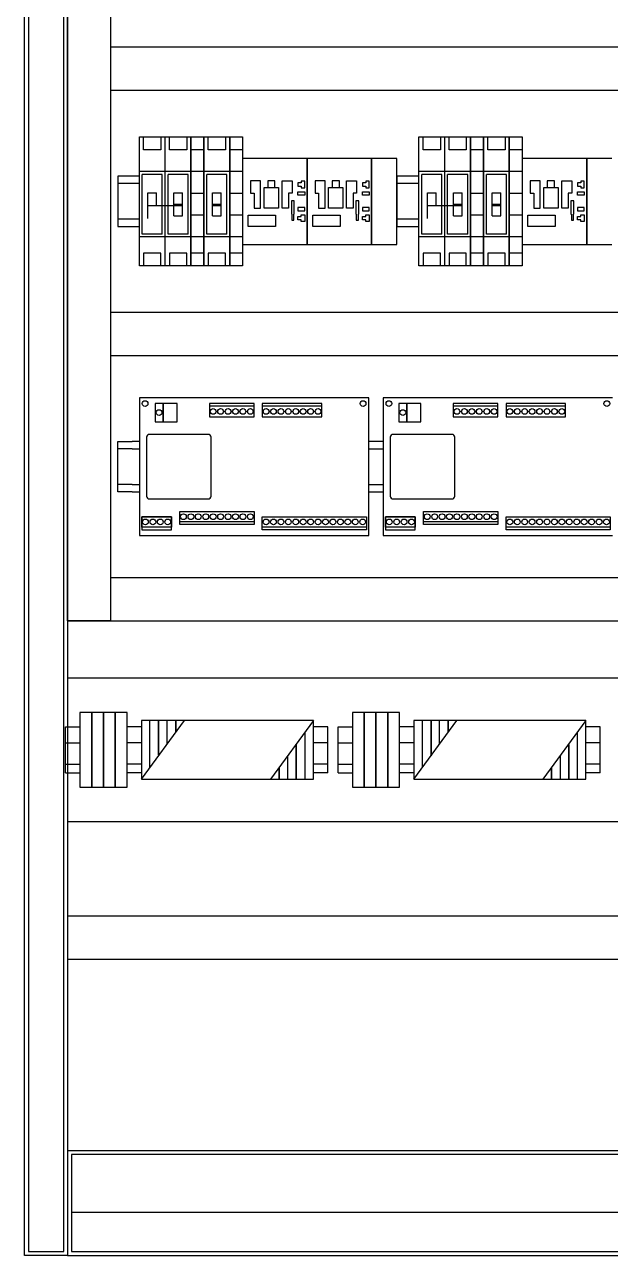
# Model space of a CAD drawing. Header units: millimetres. Extents: x 3151 to 30896, y 1337 to 7086.
# Drawn here: x 28971 to 29380, y 4337 to 5195 of the extents above; entities that cross this region are included whole.
import ezdxf

# ---------------------------------------------------------------- set-up
doc = ezdxf.new("R2010")
doc.units = ezdxf.units.MM

msp = doc.modelspace()

# ---------------------------------------------------------------- linework, layer by layer
at = {"color": 7}
for p, q in [((28971.5, 4336.69), (28971.5, 6536.69)), ((28974.15, 6534.04), (28974.15, 4339.34)), ((28998.85, 4339.34), (28998.85, 6534.04)), ((29001.5, 6536.69), (29001.5, 4336.69)), ((29001.5, 4779.19), (29001.5, 6332.19)), ((29031.5, 6332.19), (29031.5, 4779.19)), ((29001.5, 5179.19), (29001.5, 4779.19)), ((29911.5, 5179.19), (29031.5, 5179.19)), ((29031.5, 5179.19), (29031.5, 5149.19)), ((29911.5, 5179.19), (29031.5, 5179.19)), ((29031.5, 5149.19), (29911.5, 5149.19)), ((29051.5, 5026.69), (29051.5, 5116.69)), ((29051.5, 5116.69), (29069.5, 5116.69)), ((29054.5, 5107.69), (29054.5, 5116.69)), ((29066.5, 5116.69), (29066.5, 5107.69)), ((29069.5, 5026.69), (29069.5, 5116.69)), ((29069.5, 5116.69), (29087.5, 5116.69)), ((29072.5, 5107.69), (29072.5, 5116.69)), ((29084.5, 5116.69), (29084.5, 5107.69)), ((29087.5, 5116.69), (29087.5, 5026.69)), ((29087.5, 5116.69), (29087.5, 5026.69)), ((29087.5, 5116.69), (29096.5, 5116.69)), ((29087.5, 5026.69), (29087.5, 5116.69)), ((29096.5, 5116.69), (29114.5, 5116.69)), ((29096.5, 5026.69), (29096.5, 5116.69)), ((29096.5, 5116.69), (29096.5, 5026.69)), ((29099.5, 5107.69), (29099.5, 5116.69)), ((29111.5, 5116.69), (29111.5, 5107.69)), ((29114.5, 5116.69), (29114.5, 5026.69)), ((29114.5, 5116.69), (29114.5, 5026.69)), ((29114.5, 5116.69), (29123.5, 5116.69)), ((29114.5, 5026.69), (29114.5, 5116.69)), ((29123.5, 5116.69), (29123.5, 5026.69)), ((29246.5, 5026.69), (29246.5, 5116.69)), ((29246.5, 5116.69), (29264.5, 5116.69)), ((29249.5, 5107.69), (29249.5, 5116.69)), ((29261.5, 5116.69), (29261.5, 5107.69)), ((29264.5, 5026.69), (29264.5, 5116.69)), ((29264.5, 5116.69), (29282.5, 5116.69)), ((29267.5, 5107.69), (29267.5, 5116.69)), ((29279.5, 5116.69), (29279.5, 5107.69)), ((29282.5, 5116.69), (29282.5, 5026.69)), ((29282.5, 5116.69), (29282.5, 5026.69)), ((29282.5, 5116.69), (29291.5, 5116.69)), ((29282.5, 5026.69), (29282.5, 5116.69)), ((29291.5, 5116.69), (29309.5, 5116.69)), ((29291.5, 5026.69), (29291.5, 5116.69)), ((29291.5, 5116.69), (29291.5, 5026.69)), ((29294.5, 5107.69), (29294.5, 5116.69)), ((29306.5, 5116.69), (29306.5, 5107.69)), ((29309.5, 5116.69), (29309.5, 5026.69)), ((29309.5, 5116.69), (29309.5, 5026.69)), ((29309.5, 5116.69), (29318.5, 5116.69)), ((29309.5, 5026.69), (29309.5, 5116.69)), ((29318.5, 5116.69), (29318.5, 5026.69)), ((29066.5, 5107.69), (29054.5, 5107.69)), ((29084.5, 5107.69), (29072.5, 5107.69)), ((29096.5, 5107.69), (29087.5, 5107.69)), ((29111.5, 5107.69), (29099.5, 5107.69)), ((29123.5, 5107.69), (29114.5, 5107.69)), ((29261.5, 5107.69), (29249.5, 5107.69)), ((29279.5, 5107.69), (29267.5, 5107.69)), ((29291.5, 5107.69), (29282.5, 5107.69)), ((29306.5, 5107.69), (29294.5, 5107.69)), ((29318.5, 5107.69), (29309.5, 5107.69)), ((29168.5, 5101.69), (29123.5, 5101.69)), ((29123.5, 5101.69), (29123.5, 5041.69)), ((29168.5, 5041.69), (29168.5, 5101.69)), ((29213.5, 5101.69), (29168.5, 5101.69)), ((29168.5, 5101.69), (29168.5, 5041.69)), ((29231, 5101.69), (29213.5, 5101.69)), ((29213.5, 5101.69), (29213.5, 5041.69)), ((29213.5, 5041.69), (29213.5, 5101.69)), ((29231, 5041.69), (29231, 5101.69)), ((29363.5, 5101.69), (29318.5, 5101.69)), ((29318.5, 5101.69), (29318.5, 5041.69)), ((29381, 5101.69), (29363.5, 5101.69)), ((29363.5, 5101.69), (29363.5, 5041.69)), ((29363.5, 5041.69), (29363.5, 5101.69)), ((29069.5, 5092.44), (29051.5, 5092.44)), ((29053.5, 5048.94), (29053.5, 5090.44)), ((29067.5, 5090.44), (29053.5, 5090.44)), ((29067.5, 5048.94), (29067.5, 5090.44)), ((29087.5, 5092.44), (29069.5, 5092.44)), ((29071.5, 5048.94), (29071.5, 5090.44)), ((29085.5, 5090.44), (29071.5, 5090.44)), ((29085.5, 5048.94), (29085.5, 5090.44)), ((29096.5, 5092.44), (29087.5, 5092.44)), ((29114.5, 5092.44), (29096.5, 5092.44)), ((29112.5, 5090.44), (29098.5, 5090.44)), ((29098.5, 5048.94), (29098.5, 5090.44)), ((29112.5, 5048.94), (29112.5, 5090.44)), ((29123.5, 5092.44), (29114.5, 5092.44)), ((29264.5, 5092.44), (29246.5, 5092.44)), ((29248.5, 5048.94), (29248.5, 5090.44)), ((29262.5, 5090.44), (29248.5, 5090.44)), ((29262.5, 5048.94), (29262.5, 5090.44)), ((29282.5, 5092.44), (29264.5, 5092.44)), ((29266.5, 5048.94), (29266.5, 5090.44)), ((29280.5, 5090.44), (29266.5, 5090.44)), ((29280.5, 5048.94), (29280.5, 5090.44)), ((29291.5, 5092.44), (29282.5, 5092.44)), ((29309.5, 5092.44), (29291.5, 5092.44)), ((29307.5, 5090.44), (29293.5, 5090.44)), ((29293.5, 5048.94), (29293.5, 5090.44)), ((29307.5, 5048.94), (29307.5, 5090.44)), ((29318.5, 5092.44), (29309.5, 5092.44)), ((29051.5, 5089.19), (29036.5, 5089.19)), ((29036.5, 5089.19), (29036.5, 5054.19)), ((29051.5, 5084.19), (29036.5, 5084.19)), ((29051.5, 5054.19), (29051.5, 5089.19)), ((29136, 5085.94), (29129, 5085.94)), ((29129, 5085.94), (29129, 5077.44)), ((29136, 5066.94), (29136, 5085.94)), ((29138.5, 5081.44), (29148.5, 5081.44)), ((29138.5, 5066.94), (29138.5, 5081.44)), ((29146, 5085.94), (29141, 5085.94)), ((29141, 5085.94), (29141, 5081.44)), ((29141, 5081.44), (29146, 5081.44)), ((29146, 5081.44), (29146, 5085.94)), ((29148.5, 5081.44), (29148.5, 5066.94)), ((29151, 5066.94), (29151, 5085.94)), ((29151, 5085.94), (29158, 5085.94)), ((29158, 5085.94), (29158, 5077.44)), ((29164.4, 5084.53), (29162, 5084.53)), ((29162, 5084.53), (29162, 5082.21)), ((29162, 5082.21), (29164.4, 5082.21)), ((29166.8, 5085.69), (29164.4, 5085.69)), ((29164.4, 5085.69), (29164.4, 5084.53)), ((29164.4, 5082.21), (29164.4, 5081.05)), ((29166.8, 5081.05), (29166.8, 5085.69)), ((29181, 5085.94), (29174, 5085.94)), ((29174, 5085.94), (29174, 5077.44)), ((29181, 5066.94), (29181, 5085.94)), ((29183.5, 5081.44), (29193.5, 5081.44)), ((29183.5, 5066.94), (29183.5, 5081.44)), ((29191, 5085.94), (29186, 5085.94)), ((29186, 5085.94), (29186, 5081.44)), ((29186, 5081.44), (29191, 5081.44)), ((29191, 5081.44), (29191, 5085.94)), ((29193.5, 5081.44), (29193.5, 5066.94)), ((29196, 5066.94), (29196, 5085.94)), ((29196, 5085.94), (29203, 5085.94)), ((29203, 5085.94), (29203, 5077.44)), ((29209.4, 5084.53), (29207, 5084.53)), ((29207, 5084.53), (29207, 5082.21)), ((29207, 5082.21), (29209.4, 5082.21)), ((29211.8, 5085.69), (29209.4, 5085.69)), ((29209.4, 5085.69), (29209.4, 5084.53)), ((29209.4, 5082.21), (29209.4, 5081.05)), ((29211.8, 5081.05), (29211.8, 5085.69)), ((29246.5, 5089.19), (29231, 5089.19)), ((29231, 5089.19), (29231, 5054.19)), ((29246.5, 5084.19), (29231, 5084.19)), ((29246.5, 5054.19), (29246.5, 5089.19)), ((29331, 5085.94), (29324, 5085.94)), ((29324, 5085.94), (29324, 5077.44)), ((29331, 5066.94), (29331, 5085.94)), ((29333.5, 5081.44), (29343.5, 5081.44)), ((29333.5, 5066.94), (29333.5, 5081.44)), ((29341, 5085.94), (29336, 5085.94)), ((29336, 5085.94), (29336, 5081.44)), ((29336, 5081.44), (29341, 5081.44)), ((29341, 5081.44), (29341, 5085.94)), ((29343.5, 5081.44), (29343.5, 5066.94)), ((29346, 5066.94), (29346, 5085.94)), ((29346, 5085.94), (29353, 5085.94)), ((29353, 5085.94), (29353, 5077.44)), ((29359.4, 5084.53), (29357, 5084.53)), ((29357, 5084.53), (29357, 5082.21)), ((29357, 5082.21), (29359.4, 5082.21)), ((29361.8, 5085.69), (29359.4, 5085.69)), ((29359.4, 5085.69), (29359.4, 5084.53)), ((29359.4, 5082.21), (29359.4, 5081.05)), ((29361.8, 5081.05), (29361.8, 5085.69)), ((29057.5, 5077.69), (29063.5, 5077.69)), ((29057.5, 5059.69), (29057.5, 5077.69)), ((29063.5, 5068.69), (29063.5, 5077.69)), ((29075.5, 5077.69), (29081.5, 5077.69)), ((29075.5, 5061.69), (29075.5, 5077.69)), ((29081.5, 5061.69), (29081.5, 5077.69)), ((29096.5, 5077.19), (29087.5, 5077.19)), ((29102.5, 5077.69), (29108.5, 5077.69)), ((29102.5, 5061.69), (29102.5, 5077.69)), ((29108.5, 5061.69), (29108.5, 5077.69)), ((29123.5, 5077.19), (29114.5, 5077.19)), ((29129, 5077.44), (29131.5, 5077.44)), ((29131.5, 5077.44), (29131.5, 5066.94)), ((29158, 5077.44), (29155.5, 5077.44)), ((29155.5, 5077.44), (29155.5, 5066.94)), ((29162, 5078.37), (29166.8, 5078.37)), ((29162, 5076.05), (29162, 5078.37)), ((29166.8, 5076.05), (29162, 5076.05)), ((29164.4, 5081.05), (29166.8, 5081.05)), ((29166.8, 5078.37), (29166.8, 5076.05)), ((29174, 5077.44), (29176.5, 5077.44)), ((29176.5, 5077.44), (29176.5, 5066.94)), ((29203, 5077.44), (29200.5, 5077.44)), ((29200.5, 5077.44), (29200.5, 5066.94)), ((29207, 5078.37), (29211.8, 5078.37)), ((29207, 5076.05), (29207, 5078.37)), ((29211.8, 5076.05), (29207, 5076.05)), ((29209.4, 5081.05), (29211.8, 5081.05)), ((29211.8, 5078.37), (29211.8, 5076.05)), ((29252.5, 5077.69), (29258.5, 5077.69)), ((29252.5, 5059.69), (29252.5, 5077.69)), ((29258.5, 5068.69), (29258.5, 5077.69)), ((29270.5, 5077.69), (29276.5, 5077.69)), ((29270.5, 5061.69), (29270.5, 5077.69)), ((29276.5, 5061.69), (29276.5, 5077.69)), ((29291.5, 5077.19), (29282.5, 5077.19)), ((29297.5, 5077.69), (29303.5, 5077.69)), ((29297.5, 5061.69), (29297.5, 5077.69)), ((29303.5, 5061.69), (29303.5, 5077.69)), ((29318.5, 5077.19), (29309.5, 5077.19)), ((29324, 5077.44), (29326.5, 5077.44)), ((29326.5, 5077.44), (29326.5, 5066.94)), ((29353, 5077.44), (29350.5, 5077.44)), ((29350.5, 5077.44), (29350.5, 5066.94)), ((29357, 5078.37), (29361.8, 5078.37)), ((29357, 5076.05), (29357, 5078.37)), ((29361.8, 5076.05), (29357, 5076.05)), ((29359.4, 5081.05), (29361.8, 5081.05)), ((29361.8, 5078.37), (29361.8, 5076.05)), ((29081.5, 5068.69), (29057.5, 5068.69)), ((29075.5, 5069.69), (29081.5, 5069.69)), ((29102.5, 5069.69), (29108.5, 5069.69)), ((29108.5, 5068.69), (29102.5, 5068.69)), ((29131.5, 5066.94), (29136, 5066.94)), ((29148.5, 5066.94), (29138.5, 5066.94)), ((29155.5, 5066.94), (29151, 5066.94)), ((29159.5, 5072.19), (29157.5, 5072.19)), ((29157.5, 5072.19), (29157.5, 5062.69)), ((29159.5, 5062.69), (29159.5, 5072.19)), ((29166.8, 5067.33), (29162, 5067.33)), ((29162, 5067.33), (29162, 5065.01)), ((29162, 5065.01), (29166.8, 5065.01)), ((29166.8, 5065.01), (29166.8, 5067.33)), ((29176.5, 5066.94), (29181, 5066.94)), ((29193.5, 5066.94), (29183.5, 5066.94)), ((29200.5, 5066.94), (29196, 5066.94)), ((29204.5, 5072.19), (29202.5, 5072.19)), ((29202.5, 5072.19), (29202.5, 5062.69)), ((29204.5, 5062.69), (29204.5, 5072.19)), ((29211.8, 5067.33), (29207, 5067.33)), ((29207, 5067.33), (29207, 5065.01)), ((29207, 5065.01), (29211.8, 5065.01)), ((29211.8, 5065.01), (29211.8, 5067.33)), ((29276.5, 5068.69), (29252.5, 5068.69)), ((29270.5, 5069.69), (29276.5, 5069.69)), ((29297.5, 5069.69), (29303.5, 5069.69)), ((29303.5, 5068.69), (29297.5, 5068.69)), ((29326.5, 5066.94), (29331, 5066.94)), ((29343.5, 5066.94), (29333.5, 5066.94)), ((29350.5, 5066.94), (29346, 5066.94)), ((29354.5, 5072.19), (29352.5, 5072.19)), ((29352.5, 5072.19), (29352.5, 5062.69)), ((29354.5, 5062.69), (29354.5, 5072.19)), ((29361.8, 5067.33), (29357, 5067.33)), ((29357, 5067.33), (29357, 5065.01)), ((29357, 5065.01), (29361.8, 5065.01)), ((29361.8, 5065.01), (29361.8, 5067.33)), ((29051.5, 5059.19), (29036.5, 5059.19)), ((29075.5, 5061.69), (29081.5, 5061.69)), ((29096.5, 5062.19), (29087.5, 5062.19)), ((29102.5, 5061.69), (29108.5, 5061.69)), ((29123.5, 5062.19), (29114.5, 5062.19)), ((29127.5, 5062.19), (29146.5, 5062.19)), ((29127.5, 5054.19), (29127.5, 5062.19)), ((29146.5, 5062.19), (29146.5, 5054.19)), ((29157.5, 5062.69), (29157.75, 5062.69)), ((29157.75, 5062.69), (29157.75, 5058.69)), ((29157.75, 5062.69), (29157.75, 5058.69)), ((29157.75, 5058.69), (29159.25, 5058.69)), ((29159.25, 5058.69), (29159.25, 5062.69)), ((29159.25, 5062.69), (29159.5, 5062.69)), ((29162, 5058.85), (29162, 5061.17)), ((29162, 5061.17), (29164.4, 5061.17)), ((29164.4, 5058.85), (29162, 5058.85)), ((29164.4, 5061.17), (29164.4, 5062.33)), ((29164.4, 5062.33), (29166.8, 5062.33)), ((29164.4, 5057.69), (29164.4, 5058.85)), ((29166.8, 5057.69), (29164.4, 5057.69)), ((29166.8, 5062.33), (29166.8, 5057.69)), ((29172.5, 5062.19), (29191.5, 5062.19)), ((29172.5, 5054.19), (29172.5, 5062.19)), ((29191.5, 5062.19), (29191.5, 5054.19)), ((29202.5, 5062.69), (29202.75, 5062.69)), ((29202.75, 5062.69), (29202.75, 5058.69)), ((29202.75, 5062.69), (29202.75, 5058.69)), ((29202.75, 5058.69), (29204.25, 5058.69)), ((29204.25, 5058.69), (29204.25, 5062.69)), ((29204.25, 5062.69), (29204.5, 5062.69)), ((29207, 5058.85), (29207, 5061.17)), ((29207, 5061.17), (29209.4, 5061.17)), ((29209.4, 5058.85), (29207, 5058.85)), ((29209.4, 5061.17), (29209.4, 5062.33)), ((29209.4, 5062.33), (29211.8, 5062.33)), ((29209.4, 5057.69), (29209.4, 5058.85)), ((29211.8, 5057.69), (29209.4, 5057.69)), ((29211.8, 5062.33), (29211.8, 5057.69)), ((29246.5, 5059.19), (29231, 5059.19)), ((29270.5, 5061.69), (29276.5, 5061.69)), ((29291.5, 5062.19), (29282.5, 5062.19)), ((29297.5, 5061.69), (29303.5, 5061.69)), ((29318.5, 5062.19), (29309.5, 5062.19)), ((29322.5, 5062.19), (29341.5, 5062.19)), ((29322.5, 5054.19), (29322.5, 5062.19)), ((29341.5, 5062.19), (29341.5, 5054.19)), ((29352.5, 5062.69), (29352.75, 5062.69)), ((29352.75, 5062.69), (29352.75, 5058.69)), ((29352.75, 5062.69), (29352.75, 5058.69)), ((29352.75, 5058.69), (29354.25, 5058.69)), ((29354.25, 5058.69), (29354.25, 5062.69)), ((29354.25, 5062.69), (29354.5, 5062.69)), ((29357, 5058.85), (29357, 5061.17)), ((29357, 5061.17), (29359.4, 5061.17)), ((29359.4, 5058.85), (29357, 5058.85)), ((29359.4, 5061.17), (29359.4, 5062.33)), ((29359.4, 5062.33), (29361.8, 5062.33)), ((29359.4, 5057.69), (29359.4, 5058.85)), ((29361.8, 5057.69), (29359.4, 5057.69)), ((29361.8, 5062.33), (29361.8, 5057.69)), ((29036.5, 5054.19), (29051.5, 5054.19)), ((29069.5, 5046.94), (29051.5, 5046.94)), ((29067.5, 5048.94), (29053.5, 5048.94)), ((29087.5, 5046.94), (29069.5, 5046.94)), ((29085.5, 5048.94), (29071.5, 5048.94)), ((29096.5, 5046.94), (29087.5, 5046.94)), ((29114.5, 5046.94), (29096.5, 5046.94)), ((29112.5, 5048.94), (29098.5, 5048.94)), ((29123.5, 5046.94), (29114.5, 5046.94)), ((29146.5, 5054.19), (29127.5, 5054.19)), ((29191.5, 5054.19), (29172.5, 5054.19)), ((29231, 5054.19), (29246.5, 5054.19)), ((29264.5, 5046.94), (29246.5, 5046.94)), ((29262.5, 5048.94), (29248.5, 5048.94)), ((29282.5, 5046.94), (29264.5, 5046.94)), ((29280.5, 5048.94), (29266.5, 5048.94)), ((29291.5, 5046.94), (29282.5, 5046.94)), ((29309.5, 5046.94), (29291.5, 5046.94)), ((29307.5, 5048.94), (29293.5, 5048.94)), ((29318.5, 5046.94), (29309.5, 5046.94)), ((29341.5, 5054.19), (29322.5, 5054.19)), ((29123.5, 5041.69), (29168.5, 5041.69)), ((29168.5, 5041.69), (29213.5, 5041.69)), ((29213.5, 5041.69), (29231, 5041.69)), ((29318.5, 5041.69), (29363.5, 5041.69)), ((29363.5, 5041.69), (29381, 5041.69)), ((29054.5, 5035.69), (29054.5, 5026.69)), ((29066.5, 5035.69), (29054.5, 5035.69)), ((29066.5, 5026.69), (29066.5, 5035.69)), ((29084.5, 5035.69), (29072.5, 5035.69)), ((29072.5, 5035.69), (29072.5, 5026.69)), ((29084.5, 5026.69), (29084.5, 5035.69)), ((29096.5, 5035.69), (29087.5, 5035.69)), ((29111.5, 5035.69), (29099.5, 5035.69)), ((29099.5, 5035.69), (29099.5, 5026.69)), ((29111.5, 5026.69), (29111.5, 5035.69)), ((29123.5, 5035.69), (29114.5, 5035.69)), ((29249.5, 5035.69), (29249.5, 5026.69)), ((29261.5, 5035.69), (29249.5, 5035.69)), ((29261.5, 5026.69), (29261.5, 5035.69)), ((29279.5, 5035.69), (29267.5, 5035.69)), ((29267.5, 5035.69), (29267.5, 5026.69)), ((29279.5, 5026.69), (29279.5, 5035.69)), ((29291.5, 5035.69), (29282.5, 5035.69)), ((29306.5, 5035.69), (29294.5, 5035.69)), ((29294.5, 5035.69), (29294.5, 5026.69)), ((29306.5, 5026.69), (29306.5, 5035.69)), ((29318.5, 5035.69), (29309.5, 5035.69)), ((29069.5, 5026.69), (29051.5, 5026.69)), ((29087.5, 5026.69), (29069.5, 5026.69)), ((29096.5, 5026.69), (29087.5, 5026.69)), ((29114.5, 5026.69), (29096.5, 5026.69)), ((29123.5, 5026.69), (29114.5, 5026.69)), ((29264.5, 5026.69), (29246.5, 5026.69)), ((29282.5, 5026.69), (29264.5, 5026.69)), ((29291.5, 5026.69), (29282.5, 5026.69)), ((29309.5, 5026.69), (29291.5, 5026.69)), ((29318.5, 5026.69), (29309.5, 5026.69)), ((29911.5, 4994.19), (29031.5, 4994.19)), ((29031.5, 4994.19), (29031.5, 4964.19)), ((29031.5, 4964.19), (29911.5, 4964.19)), ((29211.5, 4934.69), (29051.5, 4934.69)), ((29051.5, 4934.69), (29051.5, 4838.69)), ((29068.07, 4930.76), (29062.42, 4930.76)), ((29062.42, 4930.76), (29062.42, 4918.07)), ((29077.84, 4930.76), (29068.07, 4930.76)), ((29068.07, 4930.76), (29068.07, 4918.07)), ((29068.07, 4918.07), (29068.07, 4930.76)), ((29077.84, 4918.07), (29077.84, 4930.76)), ((29131.5, 4930.76), (29100.39, 4930.76)), ((29100.39, 4930.76), (29100.39, 4921.56)), ((29131.5, 4928.87), (29100.39, 4928.87)), ((29100.39, 4928.87), (29100.39, 4921.56)), ((29131.5, 4921.56), (29131.5, 4930.76)), ((29131.5, 4921.56), (29131.5, 4928.87)), ((29178.73, 4930.76), (29137.25, 4930.76)), ((29137.25, 4930.76), (29137.25, 4921.56)), ((29178.73, 4928.87), (29137.25, 4928.87)), ((29137.25, 4928.87), (29137.25, 4921.56)), ((29178.73, 4921.56), (29178.73, 4930.76)), ((29178.73, 4921.56), (29178.73, 4928.87)), ((29211.5, 4838.69), (29211.5, 4934.69)), ((29381.5, 4934.69), (29221.5, 4934.69)), ((29221.5, 4934.69), (29221.5, 4838.69)), ((29238.07, 4930.76), (29232.42, 4930.76)), ((29232.42, 4930.76), (29232.42, 4918.07)), ((29247.84, 4930.76), (29238.07, 4930.76)), ((29238.07, 4930.76), (29238.07, 4918.07)), ((29238.07, 4918.07), (29238.07, 4930.76)), ((29247.84, 4918.07), (29247.84, 4930.76)), ((29301.5, 4930.76), (29270.39, 4930.76)), ((29270.39, 4930.76), (29270.39, 4921.56)), ((29301.5, 4928.87), (29270.39, 4928.87)), ((29270.39, 4928.87), (29270.39, 4921.56)), ((29301.5, 4921.56), (29301.5, 4930.76)), ((29301.5, 4921.56), (29301.5, 4928.87)), ((29348.73, 4930.76), (29307.25, 4930.76)), ((29307.25, 4930.76), (29307.25, 4921.56)), ((29348.73, 4928.87), (29307.25, 4928.87)), ((29307.25, 4928.87), (29307.25, 4921.56)), ((29348.73, 4921.56), (29348.73, 4930.76)), ((29348.73, 4921.56), (29348.73, 4928.87)), ((29062.42, 4918.07), (29068.07, 4918.07)), ((29068.07, 4918.07), (29077.84, 4918.07)), ((29100.39, 4921.56), (29131.5, 4921.56)), ((29100.39, 4921.56), (29131.5, 4921.56)), ((29137.25, 4921.56), (29178.73, 4921.56)), ((29137.25, 4921.56), (29178.73, 4921.56)), ((29232.42, 4918.07), (29238.07, 4918.07)), ((29238.07, 4918.07), (29247.84, 4918.07)), ((29270.39, 4921.56), (29301.5, 4921.56)), ((29270.39, 4921.56), (29301.5, 4921.56)), ((29307.25, 4921.56), (29348.73, 4921.56)), ((29307.25, 4921.56), (29348.73, 4921.56)), ((29036.5, 4904.19), (29046.5, 4904.19)), ((29036.5, 4869.19), (29036.5, 4904.19)), ((29051.5, 4904.19), (29046.5, 4904.19)), ((29056.5, 4907.19), (29056.5, 4866.19)), ((29099.5, 4909.19), (29058.5, 4909.19)), ((29101.5, 4866.19), (29101.5, 4907.19)), ((29221.5, 4904.19), (29211.5, 4904.19)), ((29226.5, 4907.19), (29226.5, 4866.19)), ((29269.5, 4909.19), (29228.5, 4909.19)), ((29271.5, 4866.19), (29271.5, 4907.19)), ((29046.5, 4899.19), (29036.5, 4899.19)), ((29046.5, 4899.19), (29051.5, 4899.19)), ((29211.5, 4899.19), (29221.5, 4899.19)), ((29046.5, 4874.19), (29036.5, 4874.19)), ((29046.5, 4869.19), (29036.5, 4869.19)), ((29046.5, 4874.19), (29051.5, 4874.19)), ((29046.5, 4869.19), (29051.5, 4869.19)), ((29211.5, 4874.19), (29221.5, 4874.19)), ((29211.5, 4869.19), (29221.5, 4869.19)), ((29058.5, 4864.19), (29099.5, 4864.19)), ((29228.5, 4864.19), (29269.5, 4864.19)), ((29073.9, 4851.82), (29053.16, 4851.82)), ((29053.16, 4851.82), (29053.16, 4842.62)), ((29053.16, 4851.82), (29073.9, 4851.82)), ((29053.16, 4844.5), (29053.16, 4851.82)), ((29073.9, 4842.62), (29073.9, 4851.82)), ((29073.9, 4851.82), (29073.9, 4844.5)), ((29079.65, 4855.48), (29131.5, 4855.48)), ((29079.65, 4848.16), (29079.65, 4855.48)), ((29079.65, 4855.48), (29131.5, 4855.48)), ((29079.65, 4846.28), (29079.65, 4855.48)), ((29131.5, 4855.48), (29131.5, 4848.16)), ((29131.5, 4855.48), (29131.5, 4846.28)), ((29137.25, 4851.82), (29209.83, 4851.82)), ((29137.25, 4844.5), (29137.25, 4851.82)), ((29137.25, 4851.82), (29209.83, 4851.82)), ((29137.25, 4842.62), (29137.25, 4851.82)), ((29209.83, 4851.82), (29209.83, 4844.5)), ((29209.83, 4851.82), (29209.83, 4842.62)), ((29243.9, 4851.82), (29223.16, 4851.82)), ((29223.16, 4851.82), (29223.16, 4842.62)), ((29223.16, 4851.82), (29243.9, 4851.82)), ((29223.16, 4844.5), (29223.16, 4851.82)), ((29243.9, 4842.62), (29243.9, 4851.82)), ((29243.9, 4851.82), (29243.9, 4844.5)), ((29249.65, 4855.48), (29301.5, 4855.48)), ((29249.65, 4848.16), (29249.65, 4855.48)), ((29249.65, 4855.48), (29301.5, 4855.48)), ((29249.65, 4846.28), (29249.65, 4855.48)), ((29301.5, 4855.48), (29301.5, 4848.16)), ((29301.5, 4855.48), (29301.5, 4846.28)), ((29307.25, 4851.82), (29379.83, 4851.82)), ((29307.25, 4844.5), (29307.25, 4851.82)), ((29307.25, 4851.82), (29379.83, 4851.82)), ((29307.25, 4842.62), (29307.25, 4851.82)), ((29379.83, 4851.82), (29379.83, 4844.5)), ((29379.83, 4851.82), (29379.83, 4842.62)), ((29073.9, 4844.5), (29053.16, 4844.5)), ((29053.16, 4842.62), (29073.9, 4842.62)), ((29131.5, 4848.16), (29079.65, 4848.16)), ((29131.5, 4846.28), (29079.65, 4846.28)), ((29209.83, 4844.5), (29137.25, 4844.5)), ((29209.83, 4842.62), (29137.25, 4842.62)), ((29243.9, 4844.5), (29223.16, 4844.5)), ((29223.16, 4842.62), (29243.9, 4842.62)), ((29301.5, 4848.16), (29249.65, 4848.16)), ((29301.5, 4846.28), (29249.65, 4846.28)), ((29379.83, 4844.5), (29307.25, 4844.5)), ((29379.83, 4842.62), (29307.25, 4842.62)), ((29051.5, 4838.69), (29211.5, 4838.69)), ((29221.5, 4838.69), (29381.5, 4838.69)), ((29911.5, 4809.19), (29031.5, 4809.19)), ((29031.5, 4809.19), (29031.5, 4779.19)), ((29001.5, 4779.19), (29941.5, 4779.19)), ((29031.5, 4779.19), (29001.5, 4779.19)), ((29031.5, 4779.19), (29911.5, 4779.19)), ((29941.5, 4739.19), (29001.5, 4739.19)), ((29001.5, 4739.19), (29001.5, 4639.19)), ((29018.3, 4715.19), (29010.1, 4715.19)), ((29010.1, 4715.19), (29010.1, 4663.19)), ((29018.3, 4663.19), (29018.3, 4715.19)), ((29026.5, 4715.19), (29018.3, 4715.19)), ((29018.3, 4715.19), (29018.3, 4663.19)), ((29026.5, 4663.19), (29026.5, 4715.19)), ((29034.7, 4715.19), (29026.5, 4715.19)), ((29026.5, 4715.19), (29026.5, 4663.19)), ((29034.7, 4663.19), (29034.7, 4715.19)), ((29042.9, 4715.19), (29034.7, 4715.19)), ((29034.7, 4715.19), (29034.7, 4663.19)), ((29042.9, 4663.19), (29042.9, 4715.19)), ((29208.3, 4715.19), (29200.1, 4715.19)), ((29200.1, 4715.19), (29200.1, 4663.19)), ((29208.3, 4663.19), (29208.3, 4715.19)), ((29216.5, 4715.19), (29208.3, 4715.19)), ((29208.3, 4715.19), (29208.3, 4663.19)), ((29216.5, 4663.19), (29216.5, 4715.19)), ((29224.7, 4715.19), (29216.5, 4715.19)), ((29216.5, 4715.19), (29216.5, 4663.19)), ((29224.7, 4663.19), (29224.7, 4715.19)), ((29232.9, 4715.19), (29224.7, 4715.19)), ((29224.7, 4715.19), (29224.7, 4663.19)), ((29232.9, 4663.19), (29232.9, 4715.19)), ((29000.1, 4705.19), (29010.1, 4705.19)), ((29000.1, 4673.19), (29000.1, 4705.19)), ((29042.9, 4673.19), (29042.9, 4705.19)), ((29052.9, 4705.19), (29042.9, 4705.19)), ((29082.9, 4709.69), (29052.9, 4709.69)), ((29052.9, 4709.69), (29052.9, 4668.69)), ((29052.9, 4668.69), (29082.9, 4709.69)), ((29172.9, 4709.69), (29052.9, 4709.69)), ((29052.9, 4709.69), (29052.9, 4668.69)), ((29058.9, 4676.89), (29058.9, 4709.69)), ((29064.9, 4685.69), (29064.9, 4709.69)), ((29064.9, 4709.69), (29064.9, 4685.09)), ((29070.9, 4693.29), (29070.9, 4709.69)), ((29076.9, 4701.69), (29076.9, 4709.69)), ((29076.9, 4709.69), (29076.9, 4701.49)), ((29172.9, 4709.69), (29142.9, 4668.69)), ((29172.9, 4668.69), (29172.9, 4709.69)), ((29172.9, 4709.69), (29172.9, 4709.69)), ((29172.9, 4668.69), (29172.9, 4709.69)), ((29182.9, 4705.19), (29172.9, 4705.19)), ((29182.9, 4673.19), (29182.9, 4705.19)), ((29190.1, 4705.19), (29200.1, 4705.19)), ((29190.1, 4673.19), (29190.1, 4705.19)), ((29232.9, 4673.19), (29232.9, 4705.19)), ((29242.9, 4705.19), (29232.9, 4705.19)), ((29272.9, 4709.69), (29242.9, 4709.69)), ((29242.9, 4709.69), (29242.9, 4668.69)), ((29242.9, 4668.69), (29272.9, 4709.69)), ((29362.9, 4709.69), (29242.9, 4709.69)), ((29242.9, 4709.69), (29242.9, 4668.69)), ((29248.9, 4676.89), (29248.9, 4709.69)), ((29254.9, 4685.69), (29254.9, 4709.69)), ((29254.9, 4709.69), (29254.9, 4685.09)), ((29260.9, 4693.29), (29260.9, 4709.69)), ((29266.9, 4701.69), (29266.9, 4709.69)), ((29266.9, 4709.69), (29266.9, 4701.49)), ((29362.9, 4709.69), (29332.9, 4668.69)), ((29362.9, 4668.69), (29362.9, 4709.69)), ((29362.9, 4709.69), (29362.9, 4709.69)), ((29362.9, 4668.69), (29362.9, 4709.69)), ((29372.9, 4705.19), (29362.9, 4705.19)), ((29372.9, 4673.19), (29372.9, 4705.19)), ((29166.9, 4701.49), (29166.9, 4668.69)), ((29356.9, 4701.49), (29356.9, 4668.69)), ((29000.1, 4694.19), (29010.1, 4694.19)), ((29052.9, 4694.19), (29042.9, 4694.19)), ((29160.9, 4668.69), (29160.9, 4693.29)), ((29160.9, 4692.69), (29160.9, 4668.69)), ((29182.9, 4694.19), (29172.9, 4694.19)), ((29190.1, 4694.19), (29200.1, 4694.19)), ((29242.9, 4694.19), (29232.9, 4694.19)), ((29350.9, 4668.69), (29350.9, 4693.29)), ((29350.9, 4692.69), (29350.9, 4668.69)), ((29372.9, 4694.19), (29362.9, 4694.19)), ((29000.1, 4679.19), (29010.1, 4679.19)), ((29052.9, 4679.19), (29042.9, 4679.19)), ((29154.9, 4685.09), (29154.9, 4668.69)), ((29182.9, 4679.19), (29172.9, 4679.19)), ((29190.1, 4679.19), (29200.1, 4679.19)), ((29242.9, 4679.19), (29232.9, 4679.19)), ((29344.9, 4685.09), (29344.9, 4668.69)), ((29372.9, 4679.19), (29362.9, 4679.19)), ((29000.1, 4673.19), (29010.1, 4673.19)), ((29052.9, 4673.19), (29042.9, 4673.19)), ((29148.9, 4668.69), (29148.9, 4676.89)), ((29148.9, 4676.69), (29148.9, 4668.69)), ((29182.9, 4673.19), (29172.9, 4673.19)), ((29190.1, 4673.19), (29200.1, 4673.19)), ((29242.9, 4673.19), (29232.9, 4673.19)), ((29338.9, 4668.69), (29338.9, 4676.89)), ((29338.9, 4676.69), (29338.9, 4668.69)), ((29372.9, 4673.19), (29362.9, 4673.19)), ((29010.1, 4663.19), (29018.3, 4663.19)), ((29018.3, 4663.19), (29026.5, 4663.19)), ((29026.5, 4663.19), (29034.7, 4663.19)), ((29034.7, 4663.19), (29042.9, 4663.19)), ((29052.9, 4668.69), (29052.9, 4668.69)), ((29052.9, 4668.69), (29172.9, 4668.69)), ((29142.9, 4668.69), (29172.9, 4668.69)), ((29200.1, 4663.19), (29208.3, 4663.19)), ((29208.3, 4663.19), (29216.5, 4663.19)), ((29216.5, 4663.19), (29224.7, 4663.19)), ((29224.7, 4663.19), (29232.9, 4663.19)), ((29242.9, 4668.69), (29242.9, 4668.69)), ((29242.9, 4668.69), (29362.9, 4668.69)), ((29332.9, 4668.69), (29362.9, 4668.69)), ((29001.5, 4639.19), (29821.5, 4639.19)), ((29941.5, 4573.28), (29001.5, 4573.28)), ((29001.5, 4573.28), (29001.5, 4543.28)), ((29001.5, 4543.28), (29941.5, 4543.28)), ((29941.5, 4409.69), (29001.5, 4409.69)), ((29001.5, 4409.69), (29001.5, 4336.69)), ((29938.85, 4407.04), (29004.15, 4407.04)), ((29004.15, 4407.04), (29004.15, 4339.34)), ((29938.85, 4366.69), (29004.15, 4366.69)), ((29001.5, 4336.69), (28971.5, 4336.69)), ((28974.15, 4339.34), (28998.85, 4339.34)), ((29001.5, 4336.69), (29941.5, 4336.69)), ((29004.15, 4339.34), (29938.85, 4339.34))]:
    msp.add_line(p, q, dxfattribs=at)
for centre in [(29055.5, 4930.69), (29102.98, 4925.21), (29108.17, 4925.21), (29113.35, 4925.21), (29118.54, 4925.21), (29123.72, 4925.21), (29128.91, 4925.21), (29139.84, 4925.21), (29145.02, 4925.21), (29150.21, 4925.21), (29155.39, 4925.21), (29160.58, 4925.21), (29165.76, 4925.21), (29170.95, 4925.21), (29176.13, 4925.21), (29207.5, 4930.69), (29225.5, 4930.69), (29272.98, 4925.21), (29278.17, 4925.21), (29283.35, 4925.21), (29288.54, 4925.21), (29293.72, 4925.21), (29298.91, 4925.21), (29309.84, 4925.21), (29315.02, 4925.21), (29320.21, 4925.21), (29325.39, 4925.21), (29330.58, 4925.21), (29335.76, 4925.21), (29340.95, 4925.21), (29346.13, 4925.21), (29377.5, 4930.69), (29065.24, 4924.41), (29235.24, 4924.41), (29055.75, 4848.16), (29060.94, 4848.16), (29066.12, 4848.16), (29071.31, 4848.16), (29082.24, 4851.82), (29087.43, 4851.82), (29092.61, 4851.82), (29097.8, 4851.82), (29102.98, 4851.82), (29108.17, 4851.82), (29113.35, 4851.82), (29118.54, 4851.82), (29123.72, 4851.82), (29128.91, 4851.82), (29139.84, 4848.16), (29145.02, 4848.16), (29150.21, 4848.16), (29155.39, 4848.16), (29160.58, 4848.16), (29165.76, 4848.16), (29170.95, 4848.16), (29176.13, 4848.16), (29181.32, 4848.16), (29186.5, 4848.16), (29191.69, 4848.16), (29196.87, 4848.16), (29202.06, 4848.16), (29207.24, 4848.16), (29225.75, 4848.16), (29230.94, 4848.16), (29236.12, 4848.16), (29241.31, 4848.16), (29252.24, 4851.82), (29257.43, 4851.82), (29262.61, 4851.82), (29267.8, 4851.82), (29272.98, 4851.82), (29278.17, 4851.82), (29283.35, 4851.82), (29288.54, 4851.82), (29293.72, 4851.82), (29298.91, 4851.82), (29309.84, 4848.16), (29315.02, 4848.16), (29320.21, 4848.16), (29325.39, 4848.16), (29330.58, 4848.16), (29335.76, 4848.16), (29340.95, 4848.16), (29346.13, 4848.16), (29351.32, 4848.16), (29356.5, 4848.16), (29361.69, 4848.16), (29366.87, 4848.16), (29372.06, 4848.16), (29377.24, 4848.16)]:
    msp.add_circle(centre, 2, dxfattribs=at)
for centre, start, end in [((29058.5, 4907.19), 90, 180), ((29099.5, 4907.19), 0, 90), ((29228.5, 4907.19), 90, 180), ((29269.5, 4907.19), 0, 90), ((29058.5, 4866.19), 180, 270), ((29099.5, 4866.19), 270, 0), ((29228.5, 4866.19), 180, 270), ((29269.5, 4866.19), 270, 0)]:
    msp.add_arc(centre, 2, start, end, dxfattribs=at)

doc.saveas('drawing.dxf')
